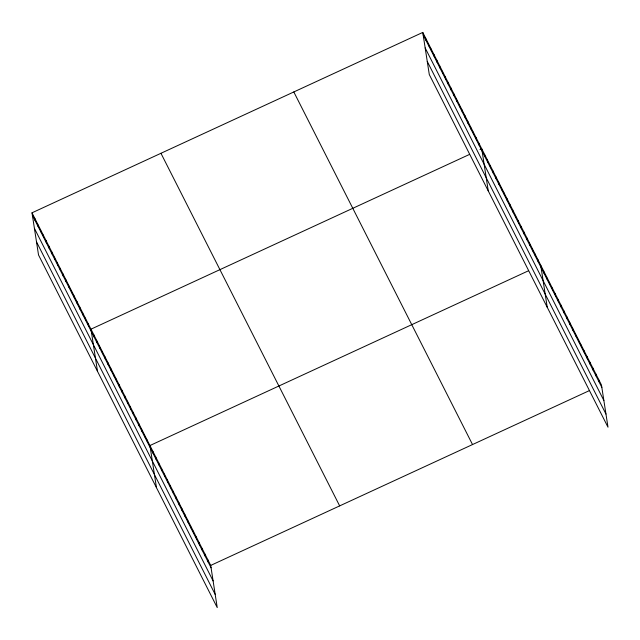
<?xml version="1.0" encoding="UTF-8"?>
<svg xmlns="http://www.w3.org/2000/svg" width="640" height="640" viewBox="0 0 640 640"><rect width="100%" height="100%" fill="white"/><g stroke="black" fill="none" stroke-linecap="round" stroke-linejoin="round"><path stroke-width="0.96" d="M32 212.816L210.704 565.424L217.232 607.576L38.528 254.976L32 212.816L422.768 32.424L601.472 385.024L608 427.184L429.296 74.576L422.768 32.424M469.464 154.448L90.976 329.176L97.496 371.336M479.984 149.592L481.744 148.784L488.264 190.936M528.432 270.808L149.944 445.536L156.472 487.688M210.704 565.424L589.192 390.696M423.136 34.8L601.84 387.4M425.168 47.928L603.872 400.528M427.264 61.448L605.968 414.056M293.816 91.952L472.52 444.552M160.952 153.288L339.656 505.888M32.368 215.192L211.072 567.792M34.4 228.32L213.104 580.92M36.496 241.848L215.2 594.448M598.584 379.32L598.952 381.688M595.688 373.608L596.056 375.984M592.792 367.896L593.16 370.272M589.904 362.192L590.272 364.568M587.008 356.48L587.376 358.856M584.112 350.776L584.48 353.144M581.224 345.064L581.592 347.44M578.328 339.352L578.696 341.728M575.432 333.648L575.8 336.024M572.544 327.936L572.912 330.312M569.648 322.232L570.016 324.6M566.752 316.52L567.12 318.896M563.864 310.808L564.232 313.184M560.968 305.104L561.336 307.48M558.072 299.392L558.44 301.768M555.184 293.688L555.552 296.056M552.288 287.976L552.656 290.352M549.392 282.264L549.76 284.64M546.504 276.56L546.872 278.936M543.608 270.848L543.976 273.224M540.712 265.144L547.24 307.296M537.904 259.6L538.272 261.976M535.096 254.056L535.464 256.432M532.288 248.52L532.656 250.896M529.48 242.976L529.848 245.352M526.672 237.44L527.04 239.808M523.864 231.896L524.232 234.272M521.056 226.352L521.424 228.728M518.248 220.816L518.616 223.192M515.44 215.272L515.808 217.648M512.632 209.728L513 212.104M509.824 204.192L510.192 206.568M507.016 198.648L507.384 201.024M504.208 193.112L504.576 195.48M501.4 187.568L501.768 189.944M498.592 182.024L498.96 184.4M495.784 176.488L496.152 178.864M492.976 170.944L493.344 173.32M490.168 165.408L490.536 167.776M487.36 159.864L487.728 162.24M484.552 154.32L484.92 156.696M478.936 143.24L479.304 145.616M476.128 137.704L476.496 140.072M473.32 132.16L473.688 134.536M470.512 126.616L470.88 128.992M467.704 121.08L468.072 123.456M464.896 115.536L465.256 117.912M462.088 109.992L462.448 112.368M459.272 104.456L459.64 106.832M456.464 98.912L456.832 101.288M453.656 93.376L454.024 95.744M450.848 87.832L451.216 90.208M448.04 82.288L448.408 84.664M445.232 76.752L445.6 79.128M442.424 71.208L442.792 73.584M439.616 65.672L439.984 68.04M436.808 60.128L437.176 62.504M434 54.584L434.368 56.96M431.192 49.048L431.56 51.424M428.384 43.504L428.752 45.88M425.576 37.968L425.944 40.336M207.808 559.712L208.176 562.088M204.92 554L205.288 556.376M202.024 548.296L202.392 550.672M199.128 542.584L199.496 544.96M196.24 536.88L196.608 539.248M193.344 531.168L193.712 533.544M190.448 525.456L190.816 527.832M187.56 519.752L187.928 522.128M184.664 514.04L185.032 516.416M181.768 508.336L182.136 510.704M178.88 502.624L179.248 505M175.984 496.912L176.352 499.288M173.088 491.208L173.456 493.584M170.2 485.496L170.568 487.872M167.304 479.792L167.672 482.168M164.408 474.08L164.776 476.456M161.52 468.368L161.888 470.744M158.624 462.664L158.992 465.04M155.728 456.952L156.096 459.328M152.84 451.248L153.208 453.624M147.136 439.992L147.504 442.368M144.328 434.456L144.696 436.832M141.52 428.912L141.888 431.288M138.712 423.376L139.08 425.744M135.904 417.832L136.272 420.208M133.096 412.288L133.464 414.664M130.288 406.752L130.656 409.128M127.48 401.208L127.848 403.584M124.672 395.672L125.04 398.04M121.864 390.128L122.232 392.504M119.056 384.584L119.424 386.96M116.248 379.048L116.616 381.424M113.44 373.504L113.808 375.88M110.632 367.968L111 370.336M107.824 362.424L108.192 364.8M105.016 356.88L105.384 359.256M102.208 351.344L102.576 353.72M99.4 345.8L99.768 348.176M96.592 340.256L96.96 342.632M93.784 334.72L94.152 337.096M88.168 323.64L88.536 326.008M85.36 318.096L85.72 320.472M82.552 312.552L82.912 314.928M79.736 307.016L80.104 309.392M76.928 301.472L77.296 303.848M74.12 295.936L74.488 298.304M71.312 290.392L71.68 292.768M68.504 284.848L68.872 287.224M65.696 279.312L66.064 281.688M62.888 273.768L63.256 276.144M60.08 268.232L60.448 270.6M57.272 262.688L57.64 265.064M54.464 257.144L54.832 259.52M51.656 251.608L52.024 253.984M48.848 246.064L49.216 248.44M46.04 240.52L46.408 242.896M43.232 234.984L43.6 237.36M40.424 229.44L40.792 231.816M37.616 223.904L37.984 226.272M34.808 218.36L35.176 220.736"/></g></svg>
